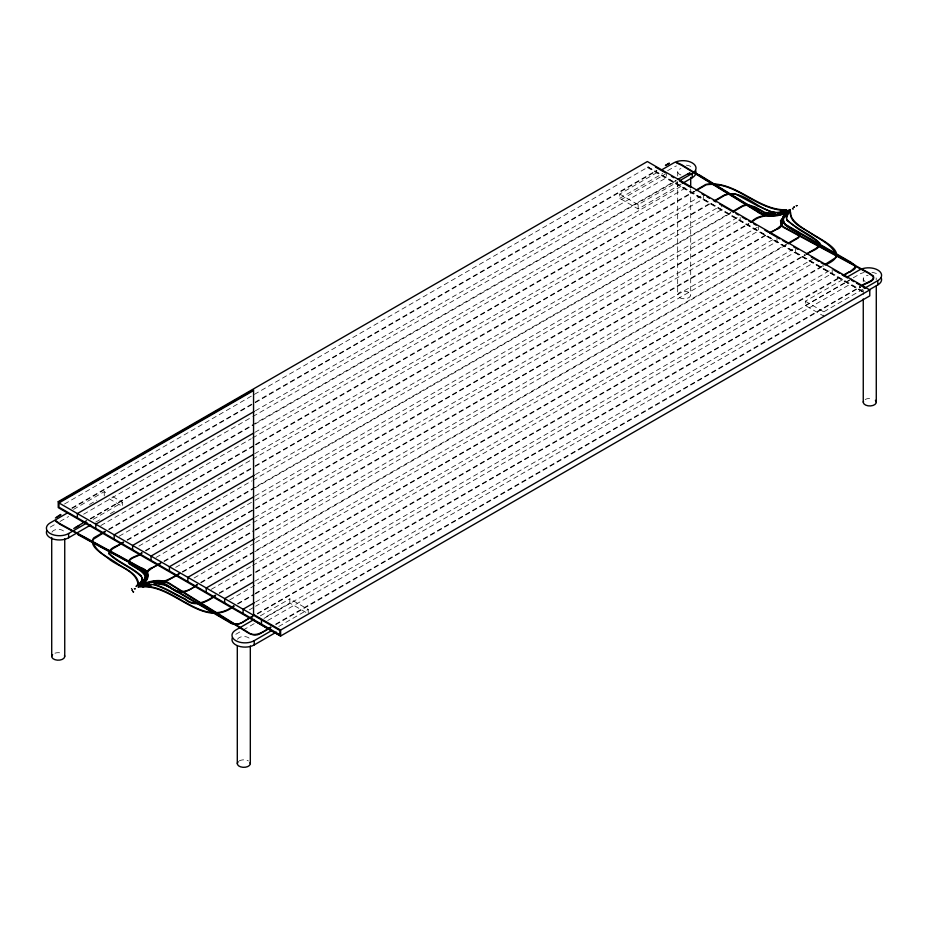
<?xml version="1.0" encoding="UTF-8"?>
<svg xmlns="http://www.w3.org/2000/svg" width="928" height="928" viewBox="0 0 928 928"><rect width="100%" height="100%" fill="white"/><g stroke="black" fill="none" stroke-linecap="round" stroke-linejoin="round"><path stroke-width="0.7" stroke-dasharray="4.64 3.48" d="M289.838 603.084L289.838 598.827L308.247 609.464L308.247 613.71L289.838 603.084L264.051 617.978M863.052 289.153L823.751 311.843L823.751 316.088L805.33 305.463L805.342 301.217L844.642 278.516M863.26 294.663L863.26 290.36M863.26 281.752L863.26 278.887M822.637 265.698L823.182 266.382L823.182 265.652M64.484 504.008L648.104 167.063L862.889 291.067M71.85 507.964L253.82 402.903M255.084 402.172L656.676 170.311M72.106 508.416L254.086 403.355M255.339 402.624L656.943 170.764M73.544 509.402L104.249 491.678L107.938 493.8M681.152 184.127L638.162 208.939L619.753 198.314L619.753 194.056L659.054 171.367M50.216 527.127L55.123 524.297M60.042 521.455L68.637 516.49M89.517 504.438L96.883 500.18M619.753 198.314L662.743 173.49M667.65 170.659L673.786 167.11A13.015 7.517 0 0 1 676.489 165.915M255.374 410.814L665.26 174.162M83.636 514.205L251.604 417.229M252.857 416.51L666.513 177.689L666.513 173.443M90.26 518.59L676.338 180.218M90.526 519.042L253.669 424.85M254.922 424.119L676.605 180.67M93.183 519.332L122.658 502.303L122.658 506.56M619.753 194.056L638.162 204.694L677.463 181.992M95.642 522.162L100.56 519.32M110.386 513.648L115.292 510.818M254.98 432.297L682.416 185.519M100.804 525.561L251.221 438.724M252.474 437.993L684.922 188.314L684.922 184.069M108.669 529.215L254.249 445.173M255.502 444.442L693.494 191.574M108.936 529.668L254.516 445.626M255.768 444.895L695.014 191.296M254.585 453.78L700.826 196.144M119.213 536.187L703.331 198.952L703.331 194.694M127.078 539.852L253.831 466.668M255.096 465.937L711.915 202.2M127.345 540.305L254.098 467.12M255.351 466.39L712.17 202.652M255.444 474.544L719.235 206.77M138.875 546.093L251.685 480.959M252.938 480.24L721.74 209.577L721.74 205.332M145.487 550.478L730.324 212.825M145.754 550.93L253.68 488.615M254.933 487.896L730.58 213.278M255.061 496.028L738.908 216.676M156.032 557.45L253.808 501.004M255.061 500.273L740.161 220.203L740.161 217.372M163.908 561.104L254.26 508.938M255.513 508.219L748.734 223.462M164.163 561.556L254.527 509.391M255.78 508.66L748.989 223.915M254.666 517.511L757.318 227.314M175.694 567.356L758.57 230.84L758.57 226.583M182.317 571.741L253.843 530.433M255.107 529.714L767.143 234.088M182.572 572.182L254.11 530.886M255.362 530.166L767.398 234.54M255.525 538.275L774.474 238.658M194.103 577.982L254.272 543.251M255.525 542.52L776.98 241.466L776.98 237.22M200.726 582.366L785.552 244.714M200.982 582.819L253.692 552.38M254.945 551.661L787.072 244.447M255.13 559.758L792.883 249.296M211.259 589.338L251.372 566.184M252.625 565.454L795.389 252.091L795.389 247.846M219.136 592.992L254.272 572.704M255.525 571.984L805.214 254.62M219.391 593.444L254.539 573.156M255.792 572.437L805.481 255.072M254.748 581.241L813.798 258.471M229.668 599.964L813.798 262.728M237.545 603.629L253.866 594.21M255.119 593.479L822.37 265.976M237.812 604.07L254.121 594.651M255.374 593.932L823.89 265.698M255.606 602.005L832.207 269.097L832.207 273.354L255.606 606.251M249.342 609.87L254.353 606.982M257.207 613.524L840.78 276.602M257.474 613.976L841.046 277.054M260.362 615.844L289.838 598.827M235.793 634.288L241.941 630.738M243.171 630.031L255.444 622.932M805.33 305.463L852.008 278.516M853.238 277.808L859.374 274.259A13.015 7.517 0 0 1 864.13 272.519M263.993 618.419L849.364 280.453M267.751 620.507L850.616 283.98M275.616 624.161L860.453 286.508M275.883 624.614L860.708 286.961M278.771 626.481L308.247 609.464M730.765 212.292L730.765 213.034M862.274 291.554L647.361 167.481L647.361 165.103M805.342 301.217L823.751 311.843M112.845 496.642L122.658 502.303M109.168 498.765L121.44 505.853M862.251 291.52L648.104 167.063L648.104 164.221M785.923 244.806L786.538 244.748M694.388 191.354L694.318 191.98L693.773 191.412M690.699 188.941L690.699 295.034M677.684 171.738L677.684 176.042M677.684 181.772L677.684 295.034M638.162 204.694L638.162 208.939M104.249 491.678L104.249 495.935M54.972 653.184A6.508 3.758 0 0 1 62.826 653.776M51.945 532.162A6.508 3.758 0 0 1 59.079 529.412A6.508 3.758 0 0 1 64.74 533.136M865.163 399.527A6.508 3.758 0 0 1 873.016 398.936M871.949 272.322A13.015 7.517 0 0 1 877.784 274.259M865.174 281.544A6.508 3.758 0 0 1 868.086 275.256M876.055 277.913A6.508 3.758 0 0 1 876.055 279.862M239.204 760.925A6.508 3.758 0 0 1 248.414 760.925M237.522 639.311A6.508 3.758 0 0 1 244.667 636.562A6.508 3.758 0 0 1 250.316 640.285M686.36 165.161A13.015 7.517 0 0 1 692.207 167.11M680.932 174.998A6.508 3.758 0 0 1 680.932 168.478M675.364 180.566L675.978 181.331L675.398 180.484M804.24 254.968L804.854 255.734L804.24 254.968M859.467 286.856L860.082 287.622L859.467 286.856M679.586 297.702A6.508 3.758 0 0 0 690.478 296.009A6.508 3.758 0 0 0 682.498 291.415A6.508 3.758 0 0 0 679.586 297.702"/><path stroke-width="1.39" d="M237.301 763.582L237.301 646.016M250.316 763.582L250.316 646.016M232.429 637.652A13.015 7.517 0 0 0 238.496 646.108A13.015 7.517 0 0 0 254.214 644.914L254.214 640.656L271.405 630.738M863.26 402.184L863.26 298.967M876.276 402.184L876.287 286.056M869.188 289.861L877.784 284.896L877.784 280.639A13.015 7.517 0 0 0 877.784 270.013A13.015 7.517 0 0 0 859.374 270.013L847.09 277.101M153.781 582.819L165.265 581.694L178.814 574.362M140.766 584.246L145.394 580.244L147.842 571.416L152.656 567.623L160.393 563.737M669.401 163.525L665.422 165.462L669.181 163.073M157.969 583.805L164.929 585.092L169.824 587.575L228.648 621.899C238.345 628.906 244.586 619.637 252.451 616.876M843.552 275.604L849.781 271.614L843.297 275.152M792.477 208.301L792.686 208.359M793.034 208.765L793.022 209.334M60.61 514.472L55.413 517.998M77.975 534.702L138.991 567.762L144.896 572.031L145.742 576.416C144.698 580.963 137.332 583.584 136.045 586.519C140.511 583.318 149.118 578.364 145.325 571.718L143.759 570.14M788.034 211.886L783.394 216.027L780.947 225.585L776.133 229.448L769.648 232.638M55.842 520.759L60.088 523.798L140.986 567.762C153.746 571.88 147.227 583.654 138.179 587.215C147.61 581.995 153.05 571.648 139.165 567.286L78.172 534.226M786.225 217.57L787.42 214.101L789.589 211.317M786.724 217.616L787.86 214.298L790.099 211.48M142.1 579.049L140.963 582.343L138.69 585.243M142.541 579.258L141.381 582.61L139.072 585.568M131.509 588.619L131.683 588.654M140.43 584.884C154.013 575.383 136.277 568.899 129.062 563.644C126.347 557.229 139.246 556.301 141.729 552.647M140.801 585.232C148.573 581.218 146.473 571.091 138.516 569.084M787.988 212.837C773.917 222.79 792.454 228.891 799.321 233.856L799.878 235.306L798.034 237.498L788.058 243.264M788.371 213.185C774.648 222.871 792.767 228.323 799.727 233.531L800.342 235.318L798.312 237.916L788.324 243.716M787.768 211.654L783.916 215.632L782.571 218.173L782.594 220.481L785.042 224.773L789.624 227.766M788.139 212.025L783.012 218.428L783.928 222.94L785.401 224.414L850.883 262.206L855.14 265.385C857.356 268.737 851.881 270.709 849.851 271.95M73.73 528.577L86.501 520.759M789.368 211.433L785.517 214.264L780.494 220.783L781.538 225.643L783.151 227.221L868.712 273.342L872.958 276.335C875.394 281.138 863.991 282.796 861.706 285.789M788.371 212.257C779.613 215.157 786.202 227.464 776.191 229.425M140.418 583.909C148.874 580.986 143.144 569.537 152.656 567.623M141.404 576.532L142.332 579.35L142.193 577.889M79.193 525.561L75.47 527.649M244.714 620.774C240.224 624.73 233.566 624.962 228.949 621.505L170.068 587.146L162.319 583.747L154.257 583.294M58.232 501.665L647.361 161.53L869.768 289.93L869.768 295.893L280.627 636.028L58.232 507.628L58.232 501.665L58.963 502.094L58.963 507.198L279.896 634.752L279.896 630.495L58.963 502.941L253.251 390.769M58.963 502.094L253.553 389.748L253.553 615.287M57.188 517.012L60.854 514.889M67.408 512.952L50.216 522.882A13.015 7.517 0 0 0 50.216 533.507A13.015 7.517 0 0 0 68.626 533.507L87.046 522.87M661.513 169.952L673.786 162.864A13.015 7.517 0 0 1 692.207 162.864A13.015 7.517 0 0 1 692.207 173.49L692.207 177.735L682.382 183.408M254.121 411.533L77.372 513.578L77.372 517.824M677.602 179.498L689.829 172.84M679.922 180.577L692.207 173.49M46.841 530.503A13.015 7.517 0 0 0 52.908 538.959A13.015 7.517 0 0 0 68.626 537.764L90.735 524.993M253.727 433.016L95.781 524.204L95.781 528.461M104.91 531.396L93.728 537.869C87.766 546.441 103.391 554.202 108.866 558.934C118.181 566.66 136.892 570.952 138.052 584.733M696.012 190.124L705.953 184.37C735.881 179.823 757.039 210.691 786.584 209.832M105.166 531.848L92.614 539.725C93.983 551.58 108.843 557.368 117.612 563.772C125.199 569.038 138.481 573.864 138.562 584.779M696.267 190.576L706.208 184.788C735.904 180.392 757.074 211.329 786.631 210.32M253.332 454.5L114.19 534.83L114.19 539.087M123.32 542.022C119.515 545.942 108.796 546.928 109.005 553.796M714.421 200.75L724.362 194.996C742.11 188.871 756.1 208.174 772.641 211.955M123.575 542.474L112.358 548.935L109.458 551.928L109.504 553.714M714.676 201.202L724.629 195.414L730.046 193.708L733.213 193.743L736.472 194.509L757.294 205.656M254.191 475.264L132.611 545.467L132.611 549.712M732.83 211.387L742.818 205.598L747.307 204.415L755.334 207.141L764.753 212.396L775.344 213.765M141.984 553.1C139.664 556.626 127.148 557.635 129.479 563.319L138.585 569.119M733.085 211.828L742.992 206.086L747.318 204.937L755.16 207.617L764.602 212.883L775.39 214.287M253.808 496.747L151.02 556.092L151.02 560.35M152.61 567.623L161.391 562.554M751.239 222.012C760.925 211.654 775.425 217.558 786.468 211.804M751.506 222.465C760.357 213.498 772.444 216.479 783.418 213.788M253.414 518.23L169.43 566.718L169.43 570.975M790.285 209.786C782.211 214.519 766.679 219.344 757.062 211.561L681.454 165.172L676.268 162.76M171.019 578.26L179.8 573.191M769.915 233.09L776.191 229.471M254.272 538.994L187.839 577.355L187.839 581.601M196.956 584.536C188.813 592.134 177.399 594.651 169.174 586.334C161.356 580.441 150.765 581.148 142.158 584.744M197.223 584.988C190.31 589.384 181.308 596.449 173.397 589.605C168.386 586.496 163.421 582.587 157.11 582.529M253.878 560.477L206.248 587.981L206.248 592.226M215.366 595.173C206.793 601.727 194.741 607.353 185.264 598.989C175.578 594.349 166.495 588.422 156.264 584.953M806.478 253.901L816.373 248.17L819.366 245.027L819.296 243.322M215.632 595.625C206.921 602.214 194.706 607.863 185.101 599.442C175.427 594.813 166.367 588.897 156.148 585.417M806.734 254.353C810.295 250.804 820.166 249.702 819.795 243.275M253.495 581.96L224.657 598.606L224.657 602.864M233.775 605.798C203 629.613 174.128 583.909 142.158 586.392M824.888 264.526L836.198 257.334C834.62 245.456 820.097 239.842 811.234 233.531C803.671 228.311 790.296 223.544 790.238 212.628M234.042 606.251C202.814 630.112 174.406 584.64 142.216 586.89M825.143 264.979C864.641 248.124 788.626 232.07 790.737 212.721M254.353 602.724L243.066 609.244L243.066 613.489M244.656 620.774L253.448 615.705M254.226 619.394L235.793 630.031A13.015 7.517 0 0 0 235.793 640.656A13.015 7.517 0 0 0 254.214 640.656M270.605 627.061C263.912 631.411 254.887 638.325 247.347 631.84L171.738 584.744C161.774 577.413 148.515 580.858 138.516 586.171M270.86 627.502L259.678 633.952C255.513 636.237 250.838 634.613 247.103 632.27L171.425 585.127C161.866 577.982 148.468 581.415 138.643 586.589M861.961 286.242C864.293 283.005 876.067 281.903 873.376 276.01L869.037 272.96L783.51 226.861L781.956 225.342L780.982 220.922L785.9 214.623L790.517 211.12M864.281 288.446L877.784 280.639M254.214 644.914L276.312 632.154M253.553 620.287L280.627 636.028L280.627 630.077L869.768 289.93M171.065 578.26L162.887 581.798L153.735 582.332M142.17 585.73L149.199 582.993M142.332 586.194L149.292 583.48M783.371 213.811L786.677 212.245M790.064 209.542C780.204 214.751 767.189 218.266 757.306 211.132L681.755 164.766L676.384 162.261M687.694 174.151L689.933 173.35M143.074 586.322L149.907 584.095M143.225 586.809L150.011 584.582M785.575 212.686C777.188 216.41 766.493 217.036 758.976 211.503L700.153 175.38L694.712 172.84M785.714 213.173C777.142 216.897 766.563 217.651 758.663 211.909L699.909 175.821L694.596 173.339M779.648 213.011L786.503 210.842M779.752 213.51L786.654 211.329M142.286 585.232L149.141 583.12M788.417 211.004L777.502 212.988M140.372 586.438L151.287 584.42M140.511 586.902L151.31 584.907M788.29 210.528L777.49 212.489M151.287 584.443L156.229 584.976L153.839 584.536M774.95 212.454L772.572 212.036L777.502 212.582M849.781 271.985L855.245 267.206L854.723 265.698L850.558 262.578L789.554 227.731M786.422 217.778L787.396 220.644L786.596 219.263M772.537 212.431L757.225 205.622M140.801 568.226L59.833 524.227L55.425 521.084M655.47 167.063L665.678 172.956M671.42 176.274L673.879 177.689M679.482 180.925L689.829 186.899M702.078 193.975L704.596 195.425M707.02 196.829L709.468 198.244M713.377 200.494L715.882 201.944M719.652 204.114L722.17 205.564M722.97 206.039L727.181 208.464M727.877 208.87L733.456 212.094M735.974 213.544L738.479 214.994M742.249 217.164L746.298 219.495M748.525 220.783L751.204 222.337M753.548 223.683L756.111 225.168M764.846 230.214L768.604 232.383M769.614 232.963L779.903 238.902M782.42 240.352L788.023 243.588M793.718 246.883L797.848 249.261M811.292 257.021L818.821 261.371M821.164 262.728L823.623 264.144M833.878 270.071L836.395 271.521M837.114 271.939L839.573 273.354M842.032 274.769L847.693 278.04M851.452 280.21L853.969 281.66M856.474 283.11L860.442 285.395M862.75 286.74L865.348 288.237M253.553 614.44L280.627 630.077M787.199 220.586L798.869 229.448L811.791 237.487M811.722 237.44L818.09 241.593L819.32 243.414M141.59 576.16C132.043 567.078 118.772 562.704 109.469 553.622M141.207 576.497C131.648 567.379 118.308 563.041 109.04 553.888M787.594 220.296C797.14 229.622 810.388 233.752 819.76 243.182M690.699 177.468L690.699 187.514M261.476 619.869L261.476 624.115M253.553 619.544L253.553 620.391M68.626 533.507L68.626 537.764M64.74 538.866L64.74 656.432M51.713 537.44L51.713 656.432M64.519 655.458A6.508 3.758 0 0 1 57.374 660.156A6.508 3.758 0 0 1 52.594 654.553M875.406 400.304A6.508 3.758 0 0 1 870.615 405.919A6.508 3.758 0 0 1 863.481 401.221M881.159 277.634A13.015 7.517 0 0 1 877.784 284.896M250.096 762.607A6.508 3.758 0 0 1 242.962 767.305A6.508 3.758 0 0 1 238.171 761.702M695.571 170.485A13.015 7.517 0 0 1 692.207 177.735M796.328 205.726L796.966 205.61L796.328 205.726M793.776 207.199L794.414 207.095L793.776 207.199M132.553 590.243L131.822 590.046L132.472 590.231M131.428 590.95L131.428 590.95M132.971 591.681L133.551 591.902L132.971 591.681M134.456 588.63L135.036 588.851L134.456 588.63"/></g></svg>
